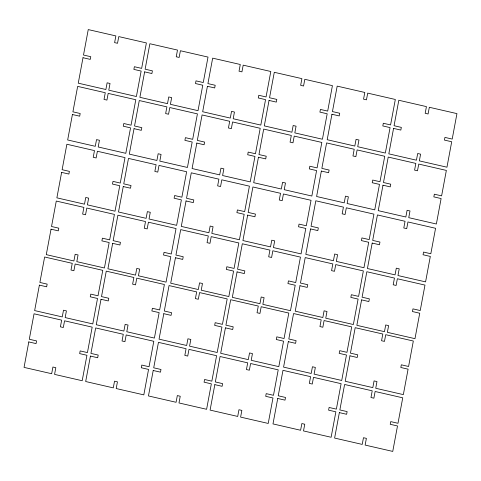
<?xml version="1.0" encoding="UTF-8"?>
<svg xmlns="http://www.w3.org/2000/svg" width="481" height="481" viewBox="0 0 481 481"><rect width="100%" height="100%" fill="white"/><g stroke="black" fill="none" stroke-linecap="round" stroke-linejoin="round"><path stroke-width="0.72" d="M28.794 341.925L24.05 367.382L51.665 373.719L52.916 367.021L55.82 367.688L54.569 374.386L82.185 380.73L86.935 355.279L79.666 353.607L80.165 350.926L87.434 352.597L92.178 327.146L64.562 320.803L63.318 327.501L60.408 326.833L61.658 320.136L34.043 313.798L29.293 339.249L36.562 340.915L36.063 343.596L28.794 341.925M39.388 285.131L34.644 310.582L62.253 316.919L63.504 310.221L66.414 310.888L65.163 317.586L92.779 323.929L97.523 298.479L90.26 296.807L90.759 294.125L98.022 295.797L102.772 270.346L75.156 264.003L73.906 270.701L71.002 270.033L72.246 263.335L44.631 256.998L39.887 282.449L47.156 284.115L46.657 286.796L39.388 285.131M51.034 229.184L46.284 254.641L73.9 260.979L75.15 254.281L78.054 254.948L76.81 261.646L104.425 267.989L109.169 242.532L101.9 240.867L102.399 238.185L109.668 239.857L114.412 214.4L86.796 208.063L85.552 214.76L82.642 214.093L83.892 207.395L56.277 201.052L51.533 226.509L58.796 228.174L58.297 230.856L51.034 229.184M61.622 172.384L56.878 197.841L84.494 204.178L85.738 197.481L88.648 198.148L87.398 204.846L115.013 211.189L119.757 185.732L112.494 184.067L112.993 181.385L120.262 183.057L125.006 157.606L97.39 151.262L96.14 157.96L93.236 157.293L94.48 150.595L66.871 144.252L62.121 169.709L69.39 171.374L68.891 174.056L61.622 172.384M72.415 114.514L67.665 139.971L95.28 146.308L96.531 139.61L99.441 140.278L98.19 146.976L125.806 153.319L130.549 127.862L123.286 126.196L123.785 123.515L131.048 125.186L135.798 99.729L108.183 93.392L106.932 100.09L104.028 99.423L105.273 92.725L77.657 86.382L72.914 111.839L80.183 113.504L79.684 116.186L72.415 114.514M83.003 57.714L78.259 83.171L105.874 89.508L107.125 82.81L110.029 83.478L108.778 90.175L136.394 96.519L141.143 71.062L133.874 69.396L134.373 66.715L141.642 68.386L146.386 42.929L118.771 36.592L117.526 43.29L114.616 42.623L115.867 35.925L88.251 29.581L83.502 55.038L90.771 56.704L90.272 59.385L83.003 57.714M90.422 356.078L85.678 381.529L113.288 387.872L114.538 381.174L117.448 381.842L116.198 388.54L143.813 394.877L148.557 369.426L141.294 367.755L141.793 365.079L149.056 366.744L153.806 341.294L126.19 334.95L124.94 341.648L122.036 340.981L123.28 334.283L95.665 327.946L90.921 353.397L98.19 355.068L97.691 357.744L90.422 356.078M101.01 299.278L96.266 324.729L123.882 331.072L125.132 324.374L128.036 325.042L126.786 331.74L154.401 338.077L159.151 312.626L151.882 310.954L152.381 308.279L159.65 309.944L164.394 284.493L136.778 278.15L135.534 284.848L132.624 284.181L133.874 277.483L106.259 271.146L101.515 296.597L108.778 298.268L108.279 300.944L101.01 299.278M112.656 243.338L107.912 268.789L135.528 275.126L136.772 268.428L139.682 269.095L138.432 275.793L166.047 282.137L170.791 256.686L163.528 255.014L164.027 252.339L171.296 254.004L176.04 228.553L148.425 222.21L147.174 228.908L144.27 228.241L145.515 221.543L117.905 215.205L113.155 240.656L120.424 242.328L119.925 245.003L112.656 243.338M123.25 186.538L118.5 211.989L146.116 218.326L147.366 211.628L150.27 212.295L149.026 218.993L176.641 225.336L181.385 199.886L174.116 198.214L174.615 195.539L181.884 197.204L186.628 171.753L159.013 165.41L157.768 172.108L154.858 171.44L156.109 164.742L128.493 158.405L123.749 183.856L131.012 185.528L130.513 188.203L123.25 186.538M134.037 128.661L129.293 154.118L156.908 160.456L158.159 153.758L161.063 154.425L159.812 161.123L187.428 167.466L192.178 142.015L184.908 140.344L185.407 137.662L192.677 139.334L197.42 113.883L169.805 107.54L168.56 114.237L165.65 113.57L166.901 106.872L139.286 100.535L134.536 125.986L141.805 127.651L141.306 130.333L134.037 128.661M144.631 71.867L139.887 97.318L167.496 103.655L168.747 96.958L171.657 97.625L170.406 104.323L198.022 110.666L202.766 85.215L195.502 83.544L196.001 80.862L203.265 82.534L208.014 57.083L180.399 50.739L179.148 57.437L176.244 56.77L177.489 50.072L149.874 43.735L145.13 69.186L152.399 70.851L151.9 73.533L144.631 71.867M153.211 370.49L148.461 395.947L176.076 402.284L177.327 395.586L180.237 396.254L178.986 402.952L206.602 409.295L211.345 383.838L204.082 382.173L204.581 379.491L211.844 381.162L216.594 355.712L188.979 349.368L187.728 356.066L184.824 355.399L186.069 348.701L158.453 342.364L153.71 367.815L160.979 369.48L160.48 372.162L153.211 370.49M163.799 313.69L159.055 339.147L186.67 345.484L187.921 338.786L190.825 339.454L189.574 346.152L217.19 352.495L221.939 327.044L214.67 325.372L215.169 322.691L222.438 324.362L227.182 298.911L199.567 292.568L198.322 299.266L195.412 298.599L196.663 291.901L169.047 285.564L164.298 311.015L171.567 312.68L171.068 315.362L163.799 313.69M175.445 257.75L170.701 283.207L198.316 289.544L199.561 282.846L202.471 283.513L201.22 290.211L228.836 296.555L233.58 271.098L226.317 269.432L226.816 266.751L234.079 268.422L238.829 242.965L211.213 236.628L209.963 243.326L207.058 242.658L208.303 235.961L180.688 229.617L175.944 255.074L183.213 256.74L182.714 259.421L175.445 257.75M186.039 200.95L181.289 226.407L208.904 232.744L210.155 226.046L213.059 226.713L211.814 233.411L239.43 239.754L244.174 214.298L236.905 212.632L237.404 209.95L244.673 211.622L249.417 186.165L221.801 179.828L220.557 186.526L217.646 185.858L218.897 179.16L191.282 172.817L186.538 198.274L193.801 199.94L193.302 202.621L186.039 200.95M196.825 143.079L192.081 168.53L219.697 174.874L220.947 168.176L223.851 168.843L222.601 175.541L250.216 181.884L254.966 156.427L247.697 154.762L248.196 152.08L255.465 153.752L260.209 128.295L232.594 121.958L231.343 128.655L228.439 127.988L229.69 121.29L202.074 114.947L197.324 140.404L204.593 142.069L204.094 144.751L196.825 143.079M207.419 86.279L202.669 111.736L230.285 118.073L231.535 111.376L234.445 112.043L233.195 118.741L260.81 125.084L265.554 99.627L258.291 97.962L258.79 95.28L266.053 96.952L270.803 71.495L243.188 65.157L241.937 71.855L239.033 71.188L240.278 64.49L212.662 58.147L207.918 83.604L215.187 85.269L214.688 87.951L207.419 86.279M214.833 384.644L210.089 410.095L237.704 416.438L238.955 409.734L241.859 410.401L240.608 417.105L268.224 423.442L272.974 397.991L265.704 396.32L266.203 393.644L273.473 395.31L278.216 369.859L250.601 363.516L249.356 370.214L246.446 369.546L247.697 362.848L220.082 356.511L215.332 381.962L222.601 383.634L222.102 386.309L214.833 384.644M225.427 327.844L220.683 353.294L248.292 359.638L249.543 352.94L252.453 353.607L251.202 360.305L278.818 366.642L283.562 341.191L276.298 339.52L276.797 336.844L284.061 338.51L288.81 313.059L261.195 306.716L259.944 313.414L257.04 312.746L258.285 306.048L230.67 299.711L225.926 325.162L233.195 326.833L232.696 329.509L225.427 327.844M237.073 271.903L232.323 297.354L259.938 303.691L261.189 296.993L264.093 297.661L262.848 304.359L290.464 310.702L295.208 285.251L287.939 283.58L288.438 280.898L295.707 282.569L300.451 257.119L272.835 250.775L271.591 257.473L268.681 256.806L269.931 250.108L242.316 243.771L237.572 269.222L244.835 270.887L244.336 273.569L237.073 271.903M247.661 215.103L242.917 240.554L270.532 246.891L271.777 240.193L274.687 240.861L273.436 247.559L301.052 253.902L305.796 228.451L298.533 226.779L299.032 224.104L306.301 225.769L311.045 200.318L283.429 193.975L282.179 200.673L279.275 200.006L280.519 193.308L252.91 186.971L248.16 212.422L255.429 214.087L254.93 216.769L247.661 215.103M258.453 157.227L253.703 182.684L281.319 189.021L282.569 182.323L285.48 182.99L284.229 189.688L311.844 196.032L316.588 170.575L309.325 168.909L309.824 166.228L317.087 167.899L321.837 142.448L294.222 136.105L292.971 142.803L290.067 142.135L291.312 135.438L263.696 129.094L258.952 154.551L266.221 156.217L265.716 158.898L258.453 157.227M269.041 100.427L264.297 125.884L291.913 132.221L293.163 125.523L296.068 126.19L294.817 132.888L322.432 139.231L327.182 113.781L319.913 112.109L320.412 109.427L327.681 111.099L332.425 85.648L304.81 79.305L303.565 86.003L300.655 85.335L301.906 78.637L274.29 72.3L269.54 97.751L276.809 99.417L276.31 102.098L269.041 100.427M277.735 398.466L272.986 423.917L300.601 430.261L301.852 423.563L304.756 424.23L303.511 430.928L331.126 437.265L335.87 411.814L328.601 410.149L329.1 407.467L336.369 409.133L341.113 383.682L313.504 377.344L312.253 384.042L309.343 383.375L310.594 376.677L282.978 370.334L278.234 395.785L285.498 397.456L284.999 400.138L277.735 398.466M288.323 341.666L283.58 367.117L311.195 373.46L312.44 366.762L315.35 367.43L314.099 374.128L341.714 380.465L346.464 355.014L339.195 353.349L339.694 350.667L346.963 352.339L351.707 326.882L324.092 320.544L322.841 327.242L319.937 326.575L321.188 319.877L293.572 313.534L288.822 338.985L296.092 340.656L295.593 343.338L288.323 341.666M299.97 285.726L295.22 311.177L322.835 317.52L324.086 310.822L326.996 311.49L325.745 318.188L353.361 324.525L358.104 299.074L350.835 297.402L351.34 294.727L358.604 296.392L363.353 270.941L335.738 264.598L334.487 271.302L331.577 270.635L332.828 263.931L305.213 257.594L300.469 283.044L307.738 284.716L307.233 287.391L299.97 285.726M310.558 228.926L305.814 254.377L333.429 260.72L334.68 254.022L337.584 254.689L336.333 261.387L363.949 267.725L368.699 242.274L361.429 240.602L361.928 237.927L369.198 239.592L373.941 214.141L346.326 207.804L345.075 214.502L342.171 213.835L343.422 207.137L315.807 200.793L311.057 226.244L318.326 227.916L317.827 230.591L310.558 228.926M321.35 171.056L316.606 196.507L344.222 202.85L345.466 196.152L348.376 196.819L347.126 203.517L374.741 209.854L379.485 184.403L372.222 182.732L372.721 180.056L379.99 181.722L384.734 156.271L357.118 149.928L355.868 156.626L352.964 155.958L354.214 149.26L326.599 142.923L321.849 168.374L329.118 170.046L328.619 172.721L321.35 171.056M331.944 114.256L327.194 139.706L354.81 146.05L356.06 139.352L358.964 140.019L357.72 146.717L385.335 153.054L390.079 127.603L382.81 125.932L383.309 123.256L390.578 124.922L395.322 99.471L367.712 93.128L366.462 99.826L363.552 99.158L364.802 92.46L337.187 86.123L332.443 111.574L339.706 113.245L339.207 115.921L331.944 114.256M339.358 412.614L334.614 438.071L362.229 444.408L363.474 437.71L366.384 438.377L365.133 445.075L392.749 451.418L397.498 425.962L390.229 424.296L390.728 421.615L397.997 423.286L402.741 397.829L375.126 391.492L373.875 398.19L370.971 397.522L372.222 390.825L344.606 384.481L339.857 409.938L347.126 411.604L346.627 414.285L339.358 412.614M349.952 355.814L345.202 381.271L372.817 387.608L374.068 380.91L376.972 381.577L375.727 388.275L403.343 394.618L408.086 369.161L400.817 367.496L401.316 364.814L408.585 366.486L413.335 341.029L385.72 334.692L384.469 341.39L381.559 340.722L382.81 334.024L355.194 327.681L350.451 353.138L357.714 354.804L357.215 357.485L349.952 355.814M361.592 299.873L356.848 325.324L384.463 331.668L385.714 324.97L388.618 325.637L387.367 332.335L414.983 338.672L419.733 313.221L412.464 311.556L412.963 308.874L420.232 310.546L424.976 285.089L397.36 278.752L396.11 285.449L393.205 284.782L394.456 278.084L366.841 271.741L362.091 297.198L369.36 298.863L368.861 301.545L361.592 299.873M372.186 243.073L367.436 268.524L395.051 274.867L396.302 268.17L399.212 268.837L397.961 275.535L425.577 281.878L430.321 256.421L423.058 254.756L423.557 252.074L430.82 253.746L435.57 228.289L407.954 221.951L406.704 228.649L403.799 227.982L405.044 221.284L377.429 214.941L372.685 240.398L379.954 242.063L379.455 244.745L372.186 243.073M382.978 185.203L378.228 210.654L405.844 216.997L407.094 210.299L409.998 210.967L408.754 217.665L436.369 224.002L441.113 198.551L433.844 196.885L434.343 194.204L441.612 195.869L446.356 170.418L418.747 164.081L417.496 170.779L414.586 170.112L415.837 163.414L388.221 157.071L383.477 182.521L390.74 184.193L390.241 186.875L382.978 185.203M393.566 128.403L388.822 153.854L416.438 160.197L417.682 153.499L420.592 154.167L419.342 160.864L446.957 167.202L451.707 141.751L444.438 140.085L444.937 137.404L452.206 139.075L456.95 113.618L429.335 107.281L428.084 113.979L425.18 113.312L426.431 106.614L398.815 100.27L394.065 125.721L401.334 127.393L400.835 130.074L393.566 128.403"/></g></svg>
